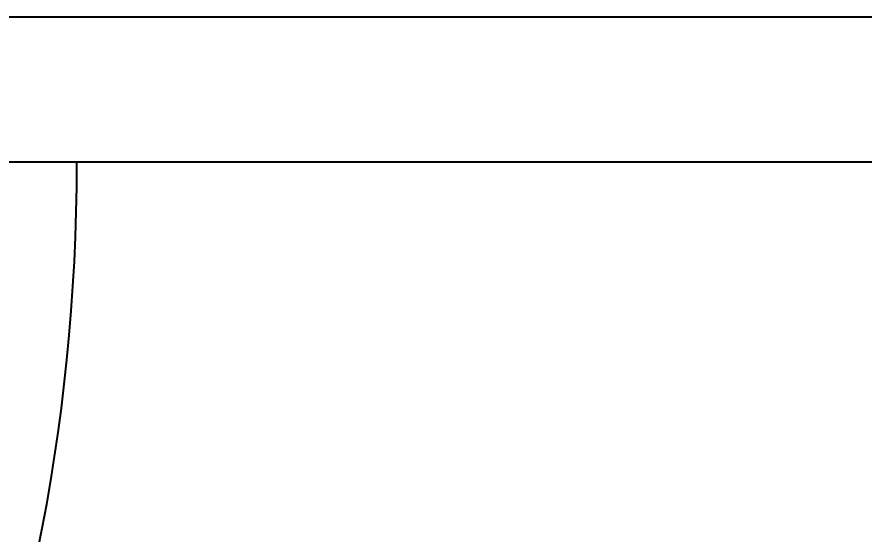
# Model space of a CAD drawing. Header units: inches. Extents: x -9 to 337, y -247 to 209.
# Drawn here: x 57.0454 to 57.4831, y 44.6664 to 44.9338 of the extents above; entities that cross this region are included whole.
import ezdxf
from ezdxf.enums import TextEntityAlignment as Align

# ---------------------------------------------------------------- set-up
doc = ezdxf.new("R2010")
doc.units = ezdxf.units.IN
doc.header["$MEASUREMENT"] = 0
doc.header["$PDMODE"] = 34
doc.linetypes.add('CENTER2', pattern=[1.125, 0.75, -0.125, 0.125, -0.125])
doc.styles.add('MONOTXT4', font='monotxt4.shx')
doc.styles.get("Standard").update_dxf_attribs({"font": 'arial.ttf'})
doc.dimstyles.new('E100', dxfattribs={"dimtxt": 0.15, "dimasz": 0.2, "dimexe": 0.15, "dimexo": 0.02, "dimgap": 0.09, "dimtad": 1, "dimzin": 0, "dimdsep": 46, "dimtxsty": 'MONOTXT4', "dimblk": 'DOTSMALL', "dimcen": 0.01, "dimdle": 0.15, "dimclrd": 1, "dimclre": 1, "dimclrt": 2, "dimadec": 0, "dimazin": 0, "dimtfac": 1, "dimtofl": 0, "dimtmove": 1, "dimatfit": 1, "dimldrblk": 'OPEN90', "dimfxl": 1, "dimtolj": 1, "dimtzin": 0, "dimarcsym": 0})

# ---------------------------------------------------------------- blocks, each defined once
blk = doc.blocks.new('EJE NORTE NUEVO')
at = {"color": 2, "linetype": 'CENTER2'}
blk.add_line((0, 2.55793), (0, -2.55793), dxfattribs=at)
at = {"color": 4}
blk.add_attdef('A', text='', height=0.35811, dxfattribs=at).set_placement((0, 2.90514), align=Align.MIDDLE_CENTER)
blk = doc.blocks.new('_DotSmall')
at = {"color": 0, "linetype": 'ByBlock', "const_width": 0.5}
blk.add_lwpolyline([(-0.0625, 0, 1), (0.0625, 0, 1)], format="xyb", close=True, dxfattribs=at)
blk = doc.blocks.new('*D70')
at = {"color": 1, "lineweight": -2, "transparency": 16777216}
for p, q in [((57.00134, 44.83883), (57.00134, 44.03177)), ((60.15134, 44.83883), (60.15134, 44.03177)), ((60.30134, 44.18177), (56.85134, 44.18177))]:
    blk.add_line(p, q, dxfattribs=at)
at = {"layer": 'DEFPOINTS', "color": 0, "transparency": 16777216}
for p in [(57.00134, 44.85883), (60.15134, 44.85883), (57.00134, 44.18177)]:
    blk.add_point(p, dxfattribs=at)
at = {"color": 1, "lineweight": -2, "transparency": 16777216, "xscale": 0.2, "yscale": 0.2, "zscale": 0.2, "rotation": 180}
blk.add_blockref('_DotSmall', (57.00134, 44.18177), dxfattribs=at)
at = {"color": 1, "lineweight": -2, "transparency": 16777216, "xscale": 0.2, "yscale": 0.2, "zscale": 0.2}
blk.add_blockref('_DotSmall', (60.15134, 44.18177), dxfattribs=at)
at = {"color": 2, "transparency": 16777216, "insert": (58.57634, 44.34677), "char_height": 0.15, "attachment_point": 5, "style": 'MONOTXT4'}
blk.add_mtext('\\A1;3.15', dxfattribs=at)
blk = doc.blocks.new('_Open90')
at = {"color": 0, "linetype": 'ByBlock', "lineweight": -2}
for p, q in [((-0.5, 0.5), (0, 0)), ((0, 0), (-1, 0)), ((0, 0), (-0.5, -0.5))]:
    blk.add_line(p, q, dxfattribs=at)
blk = doc.blocks.new('*D71')
at = {"color": 1, "lineweight": -2, "transparency": 16777216}
for p, q in [((56.92634, 44.83883), (56.92634, 43.45988)), ((64.92634, 44.83883), (64.92634, 43.45988)), ((56.77634, 43.60988), (65.07634, 43.60988))]:
    blk.add_line(p, q, dxfattribs=at)
at = {"layer": 'DEFPOINTS', "color": 0, "transparency": 16777216}
for p in [(56.92634, 44.85883), (64.92634, 44.85883), (64.92634, 43.60988)]:
    blk.add_point(p, dxfattribs=at)
at = {"color": 1, "lineweight": -2, "transparency": 16777216, "xscale": 0.2, "yscale": 0.2, "zscale": 0.2, "rotation": 180}
blk.add_blockref('_DotSmall', (56.92634, 43.60988), dxfattribs=at)
at = {"color": 1, "lineweight": -2, "transparency": 16777216, "xscale": 0.2, "yscale": 0.2, "zscale": 0.2}
blk.add_blockref('_DotSmall', (64.92634, 43.60988), dxfattribs=at)
at = {"color": 2, "transparency": 16777216, "insert": (60.92634, 43.77488), "char_height": 0.15, "attachment_point": 5, "style": 'MONOTXT4'}
blk.add_mtext('\\A1;8.00', dxfattribs=at)

msp = doc.modelspace()

# ---------------------------------------------------------------- linework, layer by layer
at = {"color": 8}
msp.add_line((52.20812, 44.85883), (57.77634, 44.85883), dxfattribs=at)
at = {"color": 4}
msp.add_line((56.92634, 44.85883), (57.77634, 44.85883), dxfattribs=at)
at = {"color": 8}
msp.add_arc((56.07634, 44.85883), 1, 270, 0, dxfattribs=at)

# ---------------------------------------------------------------- block references
at = {"color": 4, "xscale": -1, "rotation": 90}
msp.add_blockref('EJE NORTE NUEVO', (57.07634, 44.93383), dxfattribs=at)

# ---------------------------------------------------------------- dimensions: what is measured, and where the dimension line sits
for base, p1, p2, picture, middle in [((64.92634, 43.60988), (56.92634, 44.85883), (64.92634, 44.85883), '*D71', (60.92634, 43.77488)), ((57.00134, 44.18177), (60.15134, 44.85883), (57.00134, 44.85883), '*D70', (58.57634, 44.34677))]:
    dim = msp.add_linear_dim(base=base, p1=p1, p2=p2, dimstyle='E100')
    dim.commit()
    dim.dimension.update_dxf_attribs({"geometry": picture, "text_midpoint": middle})

doc.saveas('drawing.dxf')
